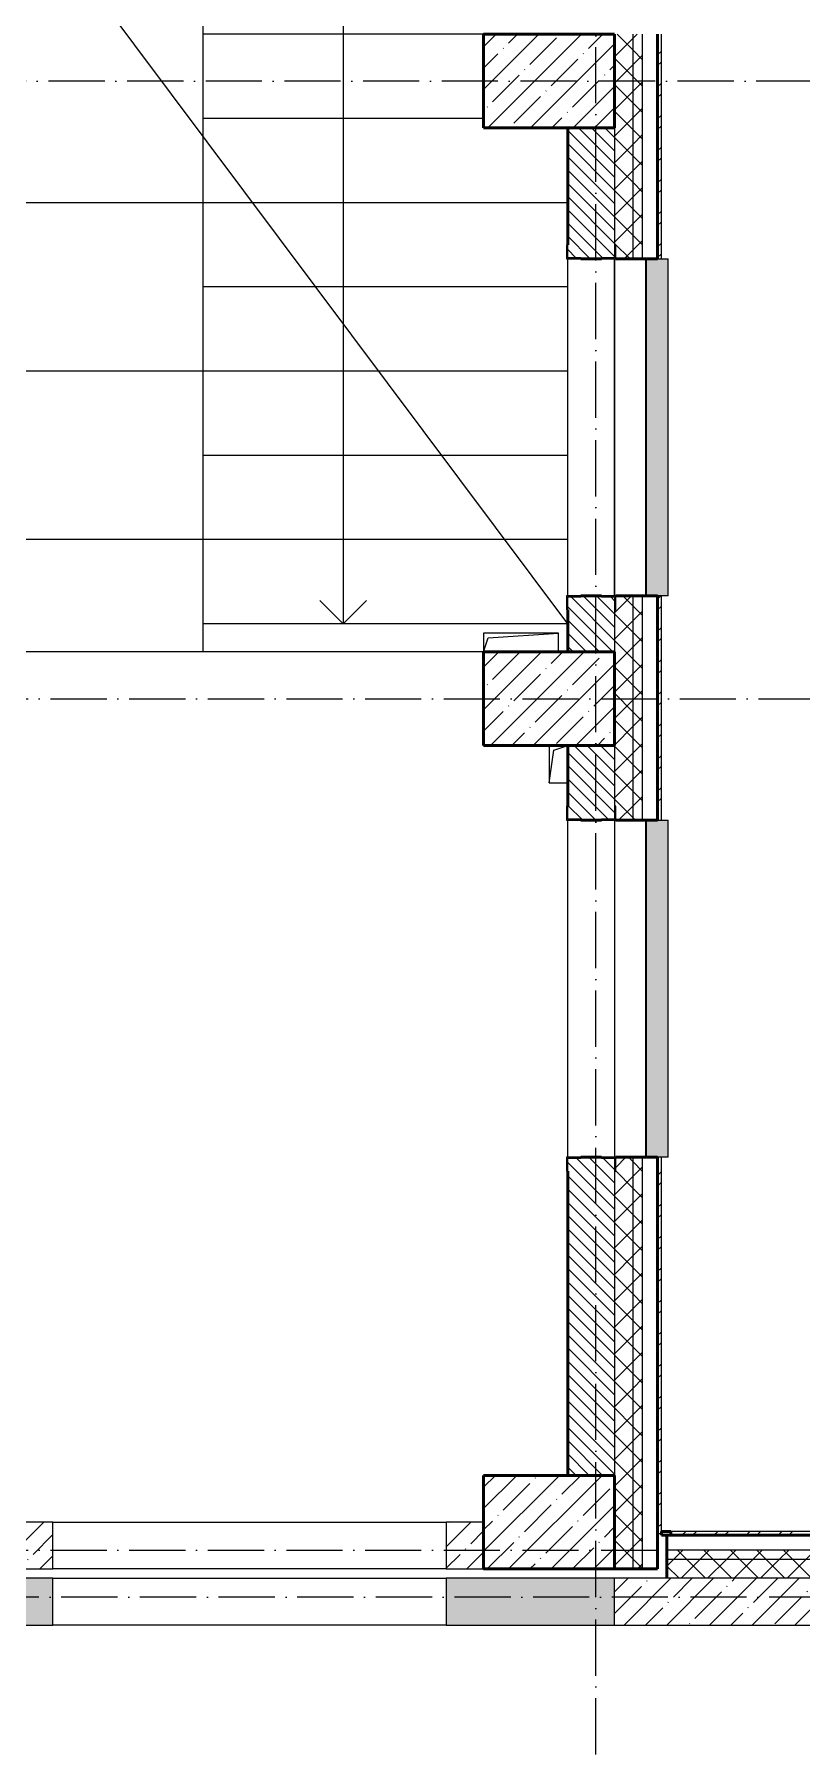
# Model space of a CAD drawing. Header units: millimetres. Extents: x -136833 to 49383, y -8033 to 344618.
# Drawn here: x -110984 to -106884, y 254378 to 263528 of the extents above; entities that cross this region are included whole.
import ezdxf

# ---------------------------------------------------------------- set-up
doc = ezdxf.new("R2010")
doc.units = ezdxf.units.MM
doc.linetypes.add('50_200_ШТРИХ_1Т_ш5_п1_п1_', pattern=[700, 500, -100, 0, -100])
for name, color, linetype, lineweight in [('A-DETL-____-OTLN-4', 7, 'Continuous', 18), ('A-FLOR-____-OTLN', 7, 'Continuous', 9), ('A-GENM-____-MCUT', 7, 'Continuous', 25), ('A-GENM-____-OTLN', 7, 'Continuous', 9), ('A-GENM-____-OTLN-1', 7, 'Continuous', 25), ('A-GLAZ-____-OTLN', 7, 'Continuous', 9), ('A-WALL-____-MCUT-1', 7, 'Continuous', 9), ('A-WALL-____-MCUT-2', 7, 'Continuous', 50), ('A-WALL-____-MCUT-3', 7, 'Continuous', 9), ('A-WALL-____-OTLN', 7, 'Continuous', 9), ('A-WALL-____-PATT-1', 7, 'Continuous', 9), ('A-WALL-FNSH-MCUT-1', 7, 'Continuous', 9), ('S-COLS-____-MCUT', 7, 'Continuous', 50), ('S-COLS-____-OTLN', 7, 'Continuous', 9), ('S-GRID-____-OTLN-1', 7, '50_200_ШТРИХ_1Т_ш5_п1_п1_', 9), ('S-STRS-____-OTLN-1', 7, 'Continuous', 9)]:
    doc.layers.add(name, color=color, linetype=linetype, lineweight=lineweight)
doc.layers.add('A-GLAZ-____-OTLN-1', color=7, linetype='Continuous', lineweight=9, true_color=0xc0c0c0)
pattern_1 = [(45, (-131434.41, 245796.49), (-70.71068, 70.71068), []), (135, (-131434.41, 245796.49), (-70.71068, -70.71068), [])]
pattern_2 = [(45, (-131434.41, 245796.49), (-85.53659, 85.53659), []), (45, (-131377.39, 245796.49), (-85.53659, 85.53659), [])]
pattern_3 = [(135, (-131434.413, 245796.486), (-35.35534, -35.35534), [])]
pattern_4 = [(45, (-131434.41, 245796.49), (-114.04925, 114.04925), []), (45, (-131320.36, 245796.49), (-114.0493, 114.0493), [201.612, -40.322, 3.353, -36.97])]

# ---------------------------------------------------------------- blocks, each defined once
blk = doc.blocks.new('BSC_Колонна _Прямоугольная - 500х700-V104-АР1_План отверстий 2 этажа в осях 1-64_А-ГГ')
at = {"layer": 'S-COLS-____-OTLN'}
h = blk.add_hatch(dxfattribs=at)
h.set_pattern_fill('FP_133', color=256, style=0, pattern_type=2)
h.set_pattern_definition([(315, (-9781.04, 23200), (114.0493, 114.0493), []), (315, (-9781.04, 23085.95), (114.0493, 114.0493), [201.613, -40.323, 3.353, -36.97])])
h.paths.add_polyline_path([(-250, 350), (-250, -350), (250, -350), (250, 350)], flags=0)
at = {"layer": 'S-COLS-____-MCUT'}
for p, q in [((250, 350), (-250, 350)), ((-250, 350), (-250, -350)), ((250, -350), (250, 350)), ((-250, -350), (250, -350))]:
    blk.add_line(p, q, dxfattribs=at)
blk = doc.blocks.new('BSC_Колонна _Прямоугольная - 500х700-V106-АР1_План отверстий 2 этажа в осях 1-64_А-ГГ')
at = {"layer": 'S-COLS-____-OTLN'}
h = blk.add_hatch(dxfattribs=at)
h.set_pattern_fill('FP_135', color=256, style=0, pattern_type=2)
h.set_pattern_definition([(315, (-17481.04, 23200), (114.04925, 114.04925), []), (315, (-17481.04, 23085.95), (114.04925, 114.04925), [201.613, -40.323, 3.353, -36.97])])
h.paths.add_polyline_path([(-250, 350), (-250, -350), (250, -350), (250, 350)], flags=0)
at = {"layer": 'S-COLS-____-MCUT'}
for p, q in [((250, 350), (-250, 350)), ((-250, 350), (-250, -350)), ((250, -350), (250, 350)), ((-250, -350), (250, -350))]:
    blk.add_line(p, q, dxfattribs=at)
blk = doc.blocks.new('BSC_Колонна _Прямоугольная - 500х700-V111-АР1_План отверстий 2 этажа в осях 1-64_А-ГГ')
at = {"layer": 'S-COLS-____-OTLN'}
h = blk.add_hatch(dxfattribs=at)
h.set_pattern_fill('FP_140', color=256, style=0, pattern_type=2)
h.set_pattern_definition([(315, (-14181.04, 23200), (114.04925, 114.04925), []), (315, (-14181.04, 23085.95), (114.04925, 114.04925), [201.613, -40.323, 3.353, -36.97])])
h.paths.add_polyline_path([(-250, 350), (-250, -350), (250, -350), (250, 350)], flags=0)
at = {"layer": 'S-COLS-____-MCUT'}
for p, q in [((250, 350), (-250, 350)), ((-250, 350), (-250, -350)), ((250, -350), (250, 350)), ((-250, -350), (250, -350))]:
    blk.add_line(p, q, dxfattribs=at)
blk = doc.blocks.new('Фахверк_СКБ_Уголок - 250_2700-27497298-АР1_План отверстий 2 этажа в осях 1-64_А-ГГ')
at = {"layer": 'A-GENM-____-MCUT'}
for p, q in [((200, 181), (125, 181)), ((125, 181), (125, 106)), ((125, 106), (131, 106)), ((131, 106), (131, 175)), ((131, 175), (200, 175)), ((200, 175), (200, 181)), ((131, -6), (125, -6)), ((125, -6), (125, -81)), ((125, -81), (200, -81)), ((131, -75), (131, -6)), ((200, -75), (131, -75)), ((200, -81), (200, -75))]:
    blk.add_line(p, q, dxfattribs=at)
blk = doc.blocks.new('AR_Отверстие прямоугольное _в плите_ - AR_Отверстие прямоугольное _в плите_-30511515-АР1_План отверстий 2 этажа в осях 1-64_А-ГГ')
at = {"layer": 'A-GENM-____-OTLN'}
for p, q in [((-50, 100), (-50, -100)), ((-25, 75), (50, 100)), ((-50, -100), (-25, 75)), ((-50, -100), (50, -100))]:
    blk.add_line(p, q, dxfattribs=at)
blk = doc.blocks.new('AR_Отверстие прямоугольное _в плите_ - AR_Отверстие прямоугольное _в плите_-30511660-АР1_План отверстий 2 этажа в осях 1-64_А-ГГ')
at = {"layer": 'A-GENM-____-OTLN'}
for p, q in [((200, 50), (-200, 50)), ((-200, 50), (-200, -50)), ((-200, -50), (-175, 25)), ((-175, 25), (200, 50)), ((200, -50), (200, 50))]:
    blk.add_line(p, q, dxfattribs=at)
blk = doc.blocks.new('Отлив_СКБ - Отлив витража_120_НВФ-V194-АР1_План отверстий 2 этажа в осях 1-64_А-ГГ')
at = {"layer": 'A-GLAZ-____-OTLN-1'}
for points in [[(1800, -2), (1800, 0), (0, 0), (0, -2), (1544.5, -2)], [(1544.5, -120), (1800, -120), (1800, -2), (0, -2), (0, -120)]]:
    blk.add_hatch(color=256, dxfattribs=at).paths.add_polyline_path(points, flags=0)
at = {"layer": 'A-GLAZ-____-OTLN'}
for p, q in [((0, 0), (1800, 0)), ((1800, -2), (0, -2)), ((0, -120), (0, -83)), ((1800, -83), (1800, -120)), ((0, -120), (1800, -120))]:
    blk.add_line(p, q, dxfattribs=at)
blk = doc.blocks.new('Стены 9 - Стены 4-31627981-АР1_План отверстий 2 этажа в осях 1-64_А-ГГ')
at = {"layer": 'A-WALL-____-MCUT-2'}
for p, q in [((23850, 9731), (23800, 9731)), ((23800, 9731), (23800, 9711)), ((23800, 9711), (23850, 9711)), ((23850, 9711), (23850, 9731))]:
    blk.add_line(p, q, dxfattribs=at)
blk = doc.blocks.new('3эт')
at = {"layer": 'S-GRID-____-OTLN-1', "color": 251, "ltscale": 0.6, "true_color": 0x636466}
for p, q in [((307220.7, -91346.1), (307220.7, -36982.5)), ((310478.4, -69382.4), (279101.9, -69382.4)), ((279101.9, -72682.4), (310478.4, -72682.4)), ((279101.9, -77232.4), (307641.3, -77232.4)), ((387845.1, -77482.4), (279340.9, -77482.4))]:
    blk.add_line(p, q, dxfattribs=at)

msp = doc.modelspace()

# ---------------------------------------------------------------- hatches: boundary and pattern name
at = {"layer": 'A-WALL-____-PATT-1'}
h = msp.add_hatch(dxfattribs=at)
h.set_pattern_fill('FP_1', color=256, style=0, pattern_type=2)
h.set_pattern_definition(pattern_1)
h.paths.add_polyline_path([(-107734.4, 255327.5), (-107734.4, 257527.5), (-107784.4, 257527.5), (-107784.4, 255327.5)], flags=0)
h.paths.add_polyline_path([(-107784.4, 259327.5), (-107734.4, 259327.5), (-107734.4, 260527.5), (-107784.4, 260527.5), (-107784.4, 260292.3)], flags=0)
h.paths.add_polyline_path([(-107784.4, 262327.5), (-107734.4, 262327.5), (-107734.4, 263527.5), (-107784.4, 263527.5)], flags=0)
h.paths.add_polyline_path([(-107734.4, 265327.5), (-107734.4, 266527.5), (-107784.4, 266527.5), (-107784.4, 265327.5)], flags=0)
h.paths.add_polyline_path([(-107734.4, 268327.5), (-107734.4, 269527.5), (-107784.4, 269527.5), (-107784.4, 268327.5)], flags=0)
h.paths.add_polyline_path([(-107734.4, 271327.5), (-107734.4, 272527.5), (-107784.4, 272527.5), (-107784.4, 271327.5)], flags=0)
h.paths.add_polyline_path([(-107734.4, 274327.5), (-107734.4, 275527.5), (-107784.4, 275527.5), (-107784.4, 274327.5)], flags=0)
h.paths.add_polyline_path([(-107734.4, 277327.5), (-107734.4, 278527.5), (-107784.4, 278527.5), (-107784.4, 277327.5)], flags=0)
h.paths.add_polyline_path([(-107734.4, 280327.5), (-107734.4, 281527.5), (-107784.4, 281527.5), (-107784.4, 280327.5)], flags=0)
h.paths.add_polyline_path([(-107734.4, 283327.5), (-107734.4, 284527.5), (-107784.4, 284527.5), (-107784.4, 283327.5)], flags=0)
h.paths.add_polyline_path([(-107734.4, 286327.5), (-107734.4, 287577.5), (-107784.4, 287577.5), (-107784.4, 286327.5)], flags=0)
h.paths.add_polyline_path([(-107734.4, 289377.5), (-107734.4, 293627.5), (-107784.4, 293627.5), (-107784.4, 289377.5)], flags=0)
h = msp.add_hatch(dxfattribs=at)
h.set_pattern_fill('FP_1', color=256, style=0, pattern_type=2)
h.set_pattern_definition(pattern_1)
h.paths.add_polyline_path([(-107784.4, 255327.5), (-107784.4, 257527.5), (-107878.4, 257527.5), (-107878.4, 257452.5), (-107884.4, 257452.5), (-107884.4, 255327.5)], flags=0)
h.paths.add_polyline_path([(-107878.4, 259327.5), (-107784.4, 259327.5), (-107784.4, 260527.5), (-107878.4, 260527.5), (-107878.4, 260452.5), (-107884.4, 260452.5), (-107884.4, 259402.5), (-107878.4, 259402.5), (-107878.4, 259333.5)], flags=0)
h.paths.add_polyline_path([(-107784.4, 262327.5), (-107784.4, 263527.5), (-107884.4, 263527.5), (-107884.4, 262402.5), (-107878.4, 262402.5), (-107878.4, 262327.5)], flags=0)
h.paths.add_polyline_path([(-107784.4, 265327.5), (-107784.4, 266527.5), (-107878.4, 266527.5), (-107878.4, 266452.5), (-107884.4, 266452.5), (-107884.4, 265402.5), (-107878.4, 265402.5), (-107878.4, 265327.5)], flags=0)
h.paths.add_polyline_path([(-107884.4, 268327.5), (-107784.4, 268327.5), (-107784.4, 269527.5), (-107878.4, 269527.5), (-107878.4, 269452.5), (-107884.4, 269452.5), (-107884.4, 268827.5)], flags=0)
h.paths.add_polyline_path([(-107878.4, 271327.5), (-107784.4, 271327.5), (-107784.4, 272527.5), (-107884.4, 272527.5), (-107884.4, 271402.5), (-107878.4, 271402.5), (-107878.4, 271333.5)], flags=0)
h.paths.add_polyline_path([(-107784.4, 274327.5), (-107784.4, 275527.5), (-107878.4, 275527.5), (-107878.4, 275452.5), (-107884.4, 275452.5), (-107884.4, 274402.5), (-107878.4, 274402.5), (-107878.4, 274327.5)], flags=0)
h.paths.add_polyline_path([(-107784.4, 277327.5), (-107784.4, 278527.5), (-107884.4, 278527.5), (-107884.4, 277402.5), (-107878.4, 277402.5), (-107878.4, 277327.5)], flags=0)
h.paths.add_polyline_path([(-107878.4, 280327.5), (-107784.4, 280327.5), (-107784.4, 281527.5), (-107878.4, 281527.5), (-107878.4, 281452.5), (-107884.4, 281452.5), (-107884.4, 280402.5), (-107878.4, 280402.5), (-107878.4, 280333.5)], flags=0)
h.paths.add_polyline_path([(-107878.4, 283327.5), (-107784.4, 283327.5), (-107784.4, 284527.5), (-107884.4, 284527.5), (-107884.4, 283402.5), (-107878.4, 283402.5), (-107878.4, 283333.5)], flags=0)
h.paths.add_polyline_path([(-107784.4, 286327.5), (-107784.4, 287577.5), (-107878.4, 287577.5), (-107878.4, 287502.5), (-107884.4, 287502.5), (-107884.4, 286402.5), (-107878.4, 286402.5), (-107878.4, 286327.5)], flags=0)
h.paths.add_polyline_path([(-107784.4, 289377.5), (-107784.4, 293527.5), (-107884.4, 293527.5), (-107884.4, 289377.5)], flags=0)
h = msp.add_hatch(dxfattribs=at)
h.set_pattern_fill('FP_3', color=256, style=0, pattern_type=2)
h.set_pattern_definition(pattern_2)
h.paths.add_polyline_path([(-107634.4, 255517.5), (-107634.4, 257527.5), (-107654.4, 257527.5), (-107654.4, 255517.5)], flags=0)
h.paths.add_polyline_path([(-107634.4, 259327.5), (-107634.4, 260527.5), (-107654.4, 260527.5), (-107654.4, 259327.5)], flags=0)
h.paths.add_polyline_path([(-107634.4, 262327.5), (-107634.4, 263527.5), (-107654.4, 263527.5), (-107654.4, 262327.5)], flags=0)
h.paths.add_polyline_path([(-107634.4, 265327.5), (-107634.4, 266527.5), (-107654.4, 266527.5), (-107654.4, 265327.5)], flags=0)
h.paths.add_polyline_path([(-107634.4, 268327.5), (-107634.4, 269527.5), (-107654.4, 269527.5), (-107654.4, 268327.5)], flags=0)
h.paths.add_polyline_path([(-107634.4, 271327.5), (-107634.4, 272527.5), (-107654.4, 272527.5), (-107654.4, 271327.5)], flags=0)
h.paths.add_polyline_path([(-107634.4, 274327.5), (-107634.4, 275527.5), (-107654.4, 275527.5), (-107654.4, 274327.5)], flags=0)
h.paths.add_polyline_path([(-107634.4, 277327.5), (-107634.4, 278527.5), (-107654.4, 278527.5), (-107654.4, 277327.5)], flags=0)
h.paths.add_polyline_path([(-107654.4, 280327.5), (-107634.4, 280327.5), (-107634.4, 281527.5), (-107654.4, 281527.5), (-107654.4, 280932.2)], flags=0)
h.paths.add_polyline_path([(-107634.4, 283327.5), (-107634.4, 284527.5), (-107654.4, 284527.5), (-107654.4, 283327.5)], flags=0)
h.paths.add_polyline_path([(-107634.4, 286327.5), (-107634.4, 287347.5), (-107654.4, 287347.5), (-107654.4, 286327.5)], flags=0)
h = msp.add_hatch(dxfattribs=at)
h.set_pattern_fill('FP_6', color=256, style=0, pattern_type=2)
h.set_pattern_definition(pattern_3)
h.paths.add_polyline_path([(-107884.4, 260227.5), (-107884.4, 260521.5), (-107953.4, 260521.5), (-107953.4, 260527.5), (-108065.4, 260527.5), (-108065.4, 260521.5), (-108134.4, 260521.5), (-108134.4, 260227.5)], flags=0)
h.paths.add_polyline_path([(-107953.4, 262327.5), (-107953.4, 262333.5), (-107884.4, 262333.5), (-107884.4, 263027.5), (-108134.4, 263027.5), (-108134.4, 262333.5), (-108065.4, 262333.5), (-108065.4, 262327.5)], flags=0)
h = msp.add_hatch(dxfattribs=at)
h.set_pattern_fill('FP_6', color=256, style=0, pattern_type=2)
h.set_pattern_definition(pattern_3)
h.paths.add_polyline_path([(-108134.4, 255827.5), (-107884.4, 255827.5), (-107885.3, 257521.5), (-107953.4, 257521.5), (-107953.4, 257527.5), (-108065.4, 257527.5), (-108065.4, 257521.5), (-108134.4, 257521.5), (-108134.4, 256852.3)], flags=0)
h.paths.add_polyline_path([(-107953.4, 259327.5), (-107953.4, 259333.5), (-107884.4, 259333.5), (-107884.4, 259727.5), (-108134.4, 259727.5), (-108134.4, 259333.5), (-108065.4, 259333.5), (-108065.4, 259327.5)], flags=0)
h = msp.add_hatch(dxfattribs=at)
h.set_pattern_fill('FP_25', color=256, style=0, pattern_type=2)
h.set_pattern_definition(pattern_4)
h.paths.add_polyline_path([(-108584.4, 255327.5), (-108584.4, 255577.5), (-108784.4, 255577.5), (-108784.4, 255327.5)], flags=0)
h.paths.add_polyline_path([(-110884.4, 255327.5), (-110884.4, 255577.5), (-118534.4, 255577.5), (-118534.4, 255327.5), (-113773.5, 255327.5)], flags=0)
h.paths.add_polyline_path([(-120843.3, 255327.5), (-120634.4, 255327.5), (-120634.4, 255577.5), (-121334.4, 255577.5), (-121334.4, 255327.5)], flags=0)
h = msp.add_hatch(dxfattribs=at)
h.set_pattern_fill('FP_3', color=256, style=0, pattern_type=2)
h.set_pattern_definition(pattern_2)
h.paths.add_polyline_path([(-93119.4, 255507.5), (-93119.4, 255527.5), (-93634.4, 255527.5), (-93634.4, 255507.5)], flags=0)
h.paths.add_polyline_path([(-95434.4, 255507.5), (-95434.4, 255527.5), (-96634.4, 255527.5), (-96634.4, 255507.5), (-96098.8, 255507.5)], flags=0)
h.paths.add_polyline_path([(-104434.4, 255507.5), (-104434.4, 255527.5), (-107584.4, 255527.5), (-107584.4, 255507.5), (-106703.6, 255507.5)], flags=0)
h = msp.add_hatch(dxfattribs=at)
h.set_pattern_fill('FP_1', color=256, style=0, pattern_type=2)
h.set_pattern_definition(pattern_1)
h.paths.add_polyline_path([(-57084.4, 255377.5), (-57084.4, 255427.5), (-63434.4, 255427.5), (-63434.4, 255377.5), (-57214.6, 255377.5)], flags=0)
h.paths.add_polyline_path([(-66051.9, 255377.5), (-65234.4, 255377.5), (-65234.4, 255427.5), (-66434.4, 255427.5), (-66434.4, 255377.5)], flags=0)
h.paths.add_polyline_path([(-68234.4, 255377.5), (-68234.4, 255427.5), (-69434.4, 255427.5), (-69434.4, 255377.5), (-68703.1, 255377.5)], flags=0)
h.paths.add_polyline_path([(-71234.4, 255377.5), (-71234.4, 255427.5), (-72434.4, 255427.5), (-72434.4, 255377.5), (-71354.3, 255377.5)], flags=0)
h.paths.add_polyline_path([(-74234.4, 255377.5), (-74234.4, 255427.5), (-75434.4, 255427.5), (-75434.4, 255377.5), (-74889.2, 255377.5)], flags=0)
h.paths.add_polyline_path([(-78434.4, 255377.5), (-77234.4, 255377.5), (-77234.4, 255427.5), (-78434.4, 255427.5)], flags=0)
h.paths.add_polyline_path([(-81434.4, 255377.5), (-80234.4, 255377.5), (-80234.4, 255427.5), (-81434.4, 255427.5)], flags=0)
h.paths.add_polyline_path([(-83726.6, 255377.5), (-83234.4, 255377.5), (-83234.4, 255427.5), (-84434.4, 255427.5), (-84434.4, 255377.5)], flags=0)
h.paths.add_polyline_path([(-86234.4, 255377.5), (-86234.4, 255427.5), (-87434.4, 255427.5), (-87434.4, 255377.5), (-87261.5, 255377.5)], flags=0)
h.paths.add_polyline_path([(-89234.4, 255377.5), (-89234.4, 255427.5), (-90434.4, 255427.5), (-90434.4, 255377.5), (-89912.7, 255377.5)], flags=0)
h.paths.add_polyline_path([(-93634.4, 255377.5), (-92234.4, 255377.5), (-92234.4, 255427.5), (-93634.4, 255427.5)], flags=0)
h.paths.add_polyline_path([(-95434.4, 255377.5), (-95434.4, 255427.5), (-96634.4, 255427.5), (-96634.4, 255377.5), (-96098.8, 255377.5)], flags=0)
h.paths.add_polyline_path([(-104434.4, 255377.5), (-104434.4, 255427.5), (-107604.4, 255427.5), (-107604.4, 255377.5), (-106703.6, 255377.5)], flags=0)
h = msp.add_hatch(dxfattribs=at)
h.set_pattern_fill('FP_1', color=256, style=0, pattern_type=2)
h.set_pattern_definition(pattern_1)
h.paths.add_polyline_path([(-57084.4, 255277.5), (-57084.4, 255377.5), (-63434.4, 255377.5), (-63434.4, 255283.5), (-63359.4, 255283.5), (-63359.4, 255277.5), (-57214.6, 255277.5)], flags=0)
h.paths.add_polyline_path([(-66051.9, 255277.5), (-65309.4, 255277.5), (-65309.4, 255283.5), (-65234.4, 255283.5), (-65234.4, 255377.5), (-66434.4, 255377.5), (-66434.4, 255283.5), (-66359.4, 255283.5), (-66359.4, 255277.5)], flags=0)
h.paths.add_polyline_path([(-68309.4, 255277.5), (-68309.4, 255283.5), (-68234.4, 255283.5), (-68234.4, 255377.5), (-69434.4, 255377.5), (-69434.4, 255283.5), (-69359.4, 255283.5), (-69359.4, 255277.5), (-68584.4, 255277.5)], flags=0)
h.paths.add_polyline_path([(-72084.4, 255277.5), (-71309.4, 255277.5), (-71309.4, 255283.5), (-71234.4, 255283.5), (-71234.4, 255377.5), (-72434.4, 255377.5), (-72434.4, 255283.5), (-72359.4, 255283.5), (-72359.4, 255277.5), (-72238, 255277.5)], flags=0)
h.paths.add_polyline_path([(-74889.2, 255277.5), (-74309.4, 255277.5), (-74309.4, 255283.5), (-74234.4, 255283.5), (-74234.4, 255377.5), (-75434.4, 255377.5), (-75434.4, 255283.5), (-75359.4, 255283.5), (-75359.4, 255277.5)], flags=0)
h.paths.add_polyline_path([(-77584.4, 255277.5), (-77309.4, 255277.5), (-77309.4, 255283.5), (-77234.4, 255283.5), (-77234.4, 255377.5), (-78434.4, 255377.5), (-78434.4, 255283.5), (-78359.4, 255283.5), (-78359.4, 255277.5), (-78084.4, 255277.5)], flags=0)
h.paths.add_polyline_path([(-80584.4, 255277.5), (-80309.4, 255277.5), (-80309.4, 255283.5), (-80234.4, 255283.5), (-80234.4, 255377.5), (-81434.4, 255377.5), (-81434.4, 255283.5), (-81359.4, 255283.5), (-81359.4, 255277.5), (-81075.4, 255277.5)], flags=0)
h.paths.add_polyline_path([(-83309.4, 255277.5), (-83309.4, 255283.5), (-83234.4, 255283.5), (-83234.4, 255377.5), (-84434.4, 255377.5), (-84434.4, 255283.5), (-84359.4, 255283.5), (-84359.4, 255277.5), (-83726.6, 255277.5)], flags=0)
h.paths.add_polyline_path([(-86309.4, 255277.5), (-86309.4, 255283.5), (-86234.4, 255283.5), (-86234.4, 255377.5), (-87434.4, 255377.5), (-87434.4, 255283.5), (-87359.4, 255283.5), (-87359.4, 255277.5), (-86584.4, 255277.5)], flags=0)
h.paths.add_polyline_path([(-90359.4, 255277.5), (-89309.4, 255277.5), (-89309.4, 255283.5), (-89234.4, 255283.5), (-89234.4, 255377.5), (-90434.4, 255377.5), (-90434.4, 255283.5), (-90359.4, 255283.5)], flags=0)
h.paths.add_polyline_path([(-92584.4, 255277.5), (-92309.4, 255277.5), (-92309.4, 255283.5), (-92234.4, 255283.5), (-92234.4, 255377.5), (-93634.4, 255377.5), (-93634.4, 255277.5), (-93134.4, 255277.5)], flags=0)
h.paths.add_polyline_path([(-96098.8, 255277.5), (-95509.4, 255277.5), (-95509.4, 255283.5), (-95434.4, 255283.5), (-95434.4, 255377.5), (-96634.4, 255377.5), (-96634.4, 255277.5), (-96134.4, 255277.5)], flags=0)
h.paths.add_polyline_path([(-104509.4, 255277.5), (-104509.4, 255283.5), (-104434.4, 255283.5), (-104434.4, 255377.5), (-107604.4, 255377.5), (-107604.4, 255277.5), (-105134.4, 255277.5)], flags=0)
h = msp.add_hatch(dxfattribs=at)
h.set_pattern_fill('FP_25', color=256, style=0, pattern_type=2)
h.set_pattern_definition(pattern_4)
h.paths.add_polyline_path([(-108784.4, 255027.5), (-107884.4, 255027.5), (-107884.4, 255277.5), (-108784.4, 255277.5)], flags=0)
h.paths.add_polyline_path([(-110884.4, 255027.5), (-110884.4, 255277.5), (-118534.4, 255277.5), (-118534.4, 255027.5), (-113773.5, 255027.5)], flags=0)
h.paths.add_polyline_path([(-120634.4, 255027.5), (-120634.4, 255277.5), (-121834.4, 255277.5), (-121834.4, 255027.5), (-120843.3, 255027.5)], flags=0)
h.paths.add_polyline_path([(-126145.7, 255027.5), (-125834.4, 255027.5), (-125834.4, 255277.5), (-133384.4, 255277.5), (-133384.4, 255027.5), (-127913.2, 255027.5)], flags=0)
h = msp.add_hatch(dxfattribs=at)
h.set_pattern_fill('FP_25', color=256, style=0, pattern_type=2)
h.set_pattern_definition(pattern_4)
h.paths.add_polyline_path([(-105634.4, 255027.5), (-105634.4, 255277.5), (-107884.4, 255277.5), (-107884.4, 255027.5), (-106703.6, 255027.5)], flags=0)

# ---------------------------------------------------------------- linework, layer by layer
at = {"layer": 'A-DETL-____-OTLN-4'}
msp.add_line((-108134.4, 260377.5), (-116984.4, 272211.1), dxfattribs=at)
at = {"layer": 'A-FLOR-____-OTLN'}
msp.add_line((-108584.4, 260227.5), (-110084.4, 260227.5), dxfattribs=at)
at = {"layer": 'A-WALL-____-MCUT-1'}
for p, q in [((-110884.4, 255577.5), (-114734.4, 255577.5)), ((-110884.4, 255327.5), (-110884.4, 255577.5)), ((-108584.4, 255577.5), (-108784.4, 255577.5)), ((-108784.4, 255577.5), (-108784.4, 255327.5)), ((-118534.4, 255327.5), (-110884.4, 255327.5)), ((-108784.4, 255327.5), (-108584.4, 255327.5)), ((-110884.4, 255277.5), (-118534.4, 255277.5)), ((-110884.4, 255027.5), (-110884.4, 255277.5)), ((-108784.4, 255277.5), (-108784.4, 255027.5)), ((-105634.4, 255277.5), (-108784.4, 255277.5)), ((-107884.4, 255027.5), (-107884.4, 255277.5)), ((-118534.4, 255027.5), (-110884.4, 255027.5)), ((-108784.4, 255027.5), (-105634.4, 255027.5))]:
    msp.add_line(p, q, dxfattribs=at)
at = {"layer": 'A-WALL-____-MCUT-2'}
for p, q in [((-107654.4, 262327.5), (-107654.4, 263527.5)), ((-108134.4, 263027.5), (-108134.4, 262402.5)), ((-108065.4, 262327.5), (-107953.4, 262327.5)), ((-107878.4, 262327.5), (-107654.4, 262327.5)), ((-107953.4, 260527.5), (-108065.4, 260527.5)), ((-107654.4, 260527.5), (-107878.4, 260527.5)), ((-107654.4, 259327.5), (-107654.4, 260527.5)), ((-108134.4, 260452.5), (-108134.4, 260227.5)), ((-108134.4, 259727.5), (-108134.4, 259402.5)), ((-108065.4, 259327.5), (-107953.4, 259327.5)), ((-107878.4, 259327.5), (-107654.4, 259327.5)), ((-107953.4, 257527.5), (-108065.4, 257527.5)), ((-107654.4, 257527.5), (-107878.4, 257527.5)), ((-107654.4, 255327.5), (-107654.4, 257527.5)), ((-108134.4, 257452.5), (-108134.4, 255827.5)), ((-104434.4, 255507.5), (-107604.4, 255507.5)), ((-107604.4, 255507.5), (-107604.4, 255277.5)), ((-107884.4, 255327.5), (-107654.4, 255327.5))]:
    msp.add_line(p, q, dxfattribs=at)
at = {"layer": 'A-WALL-____-MCUT-3'}
for p, q in [((-107784.4, 262327.5), (-107784.4, 263527.5)), ((-107734.4, 262327.5), (-107734.4, 263527.5)), ((-107884.4, 263027.5), (-107884.4, 262402.5)), ((-107784.4, 259327.5), (-107784.4, 260527.5)), ((-107734.4, 259327.5), (-107734.4, 260527.5)), ((-107884.4, 260452.5), (-107884.4, 260227.5)), ((-107884.4, 259727.5), (-107884.4, 259402.5)), ((-107784.4, 255327.5), (-107784.4, 257527.5)), ((-107734.4, 255327.5), (-107734.4, 257527.5)), ((-107884.4, 257452.5), (-107884.4, 255827.5)), ((-104434.4, 255427.5), (-107604.4, 255427.5)), ((-104434.4, 255377.5), (-107604.4, 255377.5))]:
    msp.add_line(p, q, dxfattribs=at)
at = {"layer": 'A-WALL-____-OTLN'}
for p, q in [((-108134.4, 260527.5), (-108134.4, 262327.5)), ((-107884.4, 260527.5), (-107884.4, 262327.5)), ((-107884.4, 262327.5), (-107884.4, 260527.5)), ((-108134.4, 257527.5), (-108134.4, 259327.5)), ((-107884.4, 259327.5), (-107884.4, 257527.5)), ((-110884.4, 255577.5), (-108784.4, 255577.5)), ((-108784.4, 255327.5), (-110884.4, 255327.5)), ((-110884.4, 255277.5), (-108784.4, 255277.5)), ((-108784.4, 255027.5), (-110884.4, 255027.5))]:
    msp.add_line(p, q, dxfattribs=at)
at = {"layer": 'A-WALL-FNSH-MCUT-1'}
for p, q in [((-107634.4, 262327.5), (-107634.4, 263527.5)), ((-107654.4, 262327.5), (-107634.4, 262327.5)), ((-107634.4, 260527.5), (-107654.4, 260527.5)), ((-107634.4, 259327.5), (-107634.4, 260527.5)), ((-107654.4, 259327.5), (-107634.4, 259327.5)), ((-107634.4, 257527.5), (-107654.4, 257527.5)), ((-107634.4, 255517.5), (-107634.4, 257527.5)), ((-107654.4, 255517.5), (-107634.4, 255517.5)), ((-104434.4, 255527.5), (-107584.4, 255527.5)), ((-107584.4, 255527.5), (-107584.4, 255507.5))]:
    msp.add_line(p, q, dxfattribs=at)
at = {"layer": 'S-STRS-____-OTLN-1'}
for p, q in [((-110084.4, 263977.5), (-110084.4, 263527.5)), ((-109334.4, 263977.5), (-109334.4, 263527.5)), ((-108584.4, 263527.5), (-110084.4, 263527.5)), ((-108584.4, 263527.5), (-110084.4, 263527.5)), ((-110084.4, 263527.5), (-110084.4, 262627.5)), ((-109334.4, 263527.5), (-109334.4, 263077.5)), ((-110084.4, 263077.5), (-110084.4, 262627.5)), ((-108584.4, 263077.5), (-110084.4, 263077.5)), ((-108584.4, 263077.5), (-110084.4, 263077.5)), ((-109334.4, 263077.5), (-109334.4, 262627.5)), ((-110084.4, 262627.5), (-117684.4, 262627.5)), ((-110084.4, 262627.5), (-117684.4, 262627.5)), ((-108134.4, 262627.5), (-110084.4, 262627.5)), ((-108134.4, 262627.5), (-110084.4, 262627.5)), ((-110084.4, 262627.5), (-110084.4, 261727.5)), ((-109334.4, 262627.5), (-109334.4, 262177.5)), ((-110084.4, 262177.5), (-110084.4, 261727.5)), ((-108134.4, 262177.5), (-110084.4, 262177.5)), ((-108134.4, 262177.5), (-110084.4, 262177.5)), ((-109334.4, 262177.5), (-109334.4, 261727.5)), ((-110084.4, 261727.5), (-117684.4, 261727.5)), ((-110084.4, 261727.5), (-117684.4, 261727.5)), ((-108134.4, 261727.5), (-110084.4, 261727.5)), ((-108134.4, 261727.5), (-110084.4, 261727.5)), ((-110084.4, 261727.5), (-110084.4, 260827.5)), ((-109334.4, 261727.5), (-109334.4, 261277.5)), ((-110084.4, 261277.5), (-110084.4, 260827.5)), ((-108134.4, 261277.5), (-110084.4, 261277.5)), ((-108134.4, 261277.5), (-110084.4, 261277.5)), ((-109334.4, 261277.5), (-109334.4, 260827.5)), ((-110084.4, 260827.5), (-117684.4, 260827.5)), ((-110084.4, 260827.5), (-117684.4, 260827.5)), ((-108134.4, 260827.5), (-110084.4, 260827.5)), ((-108134.4, 260827.5), (-110084.4, 260827.5)), ((-110084.4, 260827.5), (-110084.4, 260227.5)), ((-109334.4, 260827.5), (-109334.4, 260377.5)), ((-109334.4, 260377.5), (-109459.4, 260502.5)), ((-109334.4, 260377.5), (-109209.4, 260502.5)), ((-108134.4, 260377.5), (-110084.4, 260377.5)), ((-110084.4, 260227.5), (-111084.4, 260227.5))]:
    msp.add_line(p, q, dxfattribs=at)

# ---------------------------------------------------------------- block references
msp.add_blockref('3эт', (-415205.1, 332659.9))
at = {"layer": 'A-GENM-____-OTLN'}
for name, p in [('AR_Отверстие прямоугольное _в плите_ - AR_Отверстие прямоугольное _в плите_-30511660-АР1_План отверстий 2 этажа в осях 1-64_А-ГГ', (-108384.4, 260277.5)), ('AR_Отверстие прямоугольное _в плите_ - AR_Отверстие прямоугольное _в плите_-30511515-АР1_План отверстий 2 этажа в осях 1-64_А-ГГ', (-108184.4, 259627.5))]:
    msp.add_blockref(name, p, dxfattribs=at)
at = {"layer": 'A-GENM-____-OTLN-1'}
for p, rotation in [((-107959.4, 262202.5), 89.99999999999991), ((-108059.4, 260652.5), 269.9999999999999), ((-107959.4, 259202.5), 89.99999999999991), ((-108059.4, 257652.5), 269.9999999999999)]:
    msp.add_blockref('Фахверк_СКБ_Уголок - 250_2700-27497298-АР1_План отверстий 2 этажа в осях 1-64_А-ГГ', p, dxfattribs=dict(at, rotation=rotation))
at = {"layer": 'A-GLAZ-____-OTLN', "rotation": 90}
for p in [(-107717.4, 260527.5), (-107717.4, 257527.5)]:
    msp.add_blockref('Отлив_СКБ - Отлив витража_120_НВФ-V194-АР1_План отверстий 2 этажа в осях 1-64_А-ГГ', p, dxfattribs=at)
at = {"layer": 'A-WALL-____-OTLN'}
msp.add_blockref('Стены 9 - Стены 4-31627981-АР1_План отверстий 2 этажа в осях 1-64_А-ГГ', (-131434.4, 245796.5), dxfattribs=at)
at = {"layer": 'S-COLS-____-OTLN', "rotation": 89.9999999999999}
for name, p in [('BSC_Колонна _Прямоугольная - 500х700-V106-АР1_План отверстий 2 этажа в осях 1-64_А-ГГ', (-108234.4, 263277.5)), ('BSC_Колонна _Прямоугольная - 500х700-V111-АР1_План отверстий 2 этажа в осях 1-64_А-ГГ', (-108234.4, 259977.5)), ('BSC_Колонна _Прямоугольная - 500х700-V104-АР1_План отверстий 2 этажа в осях 1-64_А-ГГ', (-108234.4, 255577.5))]:
    msp.add_blockref(name, p, dxfattribs=at)

doc.saveas('drawing.dxf')
